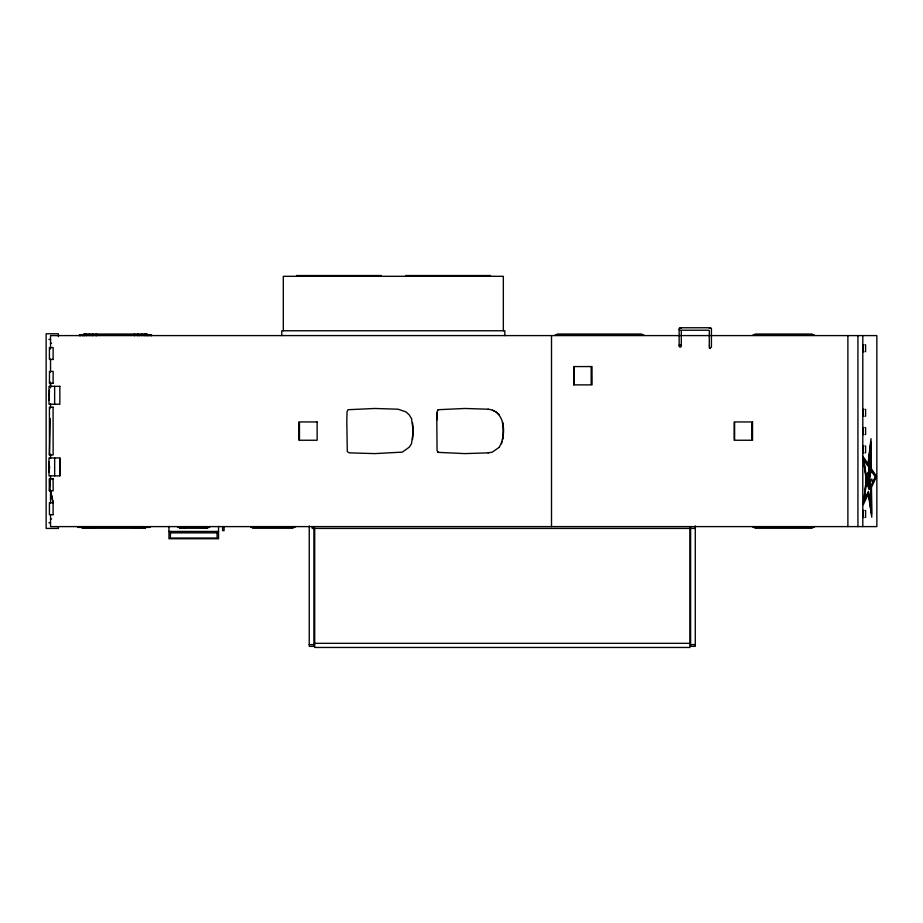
<?xml version="1.0" encoding="UTF-8"?>
<svg xmlns="http://www.w3.org/2000/svg" width="923" height="923" viewBox="0 0 923 923"><rect width="100%" height="100%" fill="white"/><g stroke="black" fill="none" stroke-linecap="round" stroke-linejoin="round"><path stroke-width="1.38" d="M49.023 472.034L49.023 461.8M49.023 400.409L49.427 397.848M49.473 466.923L49.473 468.238L49.427 465.596M50.534 386.333L50.534 383.345M54.665 475.876L54.665 457.958M59.845 475.876L59.845 457.958L49.023 457.958L49.023 475.876L59.845 475.876L59.845 457.958M53.096 407.228L53.142 454.981L49.427 454.981L50.292 418.465M436.879 419.977L437.052 413.077M53.096 478.852L53.142 490.794L49.427 490.794L50.304 481.506M411.543 418.638L409.27 414.923L406.051 411.946L398.113 409.212L374.819 408.474L348.04 409.708L347.048 411.693L346.806 421.361L347.302 451.624L349.275 452.858L374.819 453.608L402.336 452.12L409.304 447.159L411.508 443.686L413.239 431.041L411.508 418.638M499.285 447.159C506.462 435.218 505.735 411.07 488.129 409.212M501.547 443.686L502.043 441.575M499.447 447.136L492.34 452.12L488.129 452.858M438.194 409.708L437.052 411.693L436.81 421.361L437.052 450.632L438.079 452.362L437.64 451.82M679.143 345.225L680.228 344.591L681.301 345.271M711.425 345.537L711.425 328.38L710.352 327.757L680.228 327.757L679.143 328.38L679.143 346.552L680.228 347.233L681.301 346.587L681.301 330.93M709.279 328.38L710.352 327.757M438.044 409.708L464.823 408.474L488.279 409.212M488.279 452.858L464.823 453.608L438.044 452.362M50.534 478.852L49.519 478.852L49.519 490.794L50.534 490.794L53.142 502.735L53.096 514.676M296.548 275.539L381.314 275.539M405.762 275.539L490.528 275.539M708.922 330.238L680.228 330.238L679.143 329.615M557.077 334.045L641.843 334.045M754.956 334.045L812.263 334.045M555.092 334.818L643.827 334.818M752.972 334.818L814.248 334.818M48.884 339.399L50.534 339.399M50.534 343.206L51.584 343.206M864.032 344.741L863.247 344.741L863.247 351.755L864.032 351.755M53.142 359.462L49.427 359.462L49.427 347.533L53.142 347.533L53.096 359.462M574.118 367.181L574.118 384.268M591.17 367.181L591.17 384.268M53.142 383.345L49.427 383.345L49.519 371.404L53.142 371.404L53.096 383.345M573.725 384.879L592.07 384.879L592.001 366.569L573.725 366.569L573.794 384.879M49.427 390.164L49.427 392.725M49.023 393.959L49.023 396.613M53.142 407.228L49.427 407.228L49.427 454.981M864.043 409.293L863.259 409.293L863.259 416.308L864.043 416.308M734.604 422.561L734.604 439.636M864.043 427.591L863.259 427.591L863.259 434.606L864.043 434.606M864.043 445.901L863.259 445.901L863.259 452.905L864.043 452.905M53.142 478.852L49.427 478.852L49.519 490.794M864.043 510.454L863.259 510.454L863.259 517.457L864.043 517.457M53.142 514.676L49.427 514.676L49.427 502.735L53.142 502.735L50.58 490.794M50.534 519.003L51.584 519.003M48.884 522.81L50.534 522.81M250.641 527.391L295.025 527.391M752.972 527.391L814.248 527.391M252.625 528.164L293.041 528.164M754.956 528.164L812.263 528.164M168.944 531.44L218.543 531.44M170.42 532.859L217.067 532.859M314.697 643.331L689.885 643.331M309.24 644.623L313.889 644.623M690.623 644.623L695.273 644.623M492.49 410.204L494.97 411.358M709.279 347.983L710.352 348.559M680.228 327.757L681.301 328.38M496.216 411.946L499.447 414.935M865.589 344.741L865.589 351.755M865.601 409.293L865.601 416.308M865.601 427.591L865.601 434.606M865.601 445.901L865.601 452.905M865.601 510.454L865.601 517.457M862.797 335.591L862.797 526.606M857.929 335.591L857.929 526.606M847.891 335.591L847.891 526.606M751.853 422.561L751.853 439.636M711.425 345.848L711.425 347.163L710.352 347.809L709.279 347.129L709.279 345.802M709.279 330.93L709.279 345.537M695.273 525.937L695.273 646.365L690.623 646.365L690.623 527.368M694.696 526.606L694.696 528.418L312.216 528.418L312.216 526.606M689.885 528.048L689.885 647.461L314.697 647.461L314.697 528.048M551.504 335.591L551.504 526.606M504.846 335.591L504.846 330.769L281.792 330.769L281.792 335.591M503.335 330.769L503.335 276.312L283.303 276.312L283.303 330.769M313.889 527.368L313.889 646.365L309.24 646.365L309.24 525.937M299.467 422.561L299.467 439.636M224.07 526.479L224.07 530.667L222.593 530.667L222.593 526.56M218.543 526.398L218.543 538.744L168.944 538.744L168.944 526.398M217.067 531.498L217.067 538.028L170.42 538.028L170.42 531.498M209.613 526.606L209.613 527.391L177.62 527.391L177.62 526.606M209.117 526.606L209.117 527.391M208.125 526.606L208.125 527.391M207.629 526.606L207.629 528.164L179.604 528.164L179.604 526.606M207.225 526.606L207.237 528.164M206.498 526.606L206.498 528.164M206.394 526.606L206.394 527.391M205.218 526.606L205.218 528.164M204.41 526.606L204.41 527.391M203.833 526.606L203.833 528.164L203.741 527.391M202.091 526.606L202.068 528.164M185.165 526.606L185.177 528.164M185.062 526.606L185.062 527.391M183.4 526.606L183.4 528.164M182.835 526.606L182.835 527.391M182.016 526.606L182.016 528.164M180.735 526.606L180.735 528.164M179.997 526.606L179.997 528.164M179.108 526.606L179.108 527.391M178.116 526.606L178.116 527.391M151.557 335.591L151.557 334.818L79.366 334.818L79.366 335.591M151.337 334.818L151.337 335.591M150.461 334.818L150.461 335.591M150.195 334.818L150.195 335.591M149.988 526.606L149.988 527.391L77.797 527.391L77.797 526.606M149.78 526.606L149.78 527.391M148.891 526.606L148.891 527.391M148.638 526.606L148.638 527.391M148.245 334.818L148.245 335.591M147.945 334.818L147.945 335.591M147.092 335.591L147.092 334.045L83.831 334.045L83.831 335.591M146.872 334.045L146.872 335.591M146.688 526.606L146.688 527.391M146.388 526.606L146.388 527.391M146.192 334.045L146.192 334.818M145.972 334.045L145.972 335.591M145.522 526.606L145.522 528.164L82.262 528.164L82.262 526.606M145.315 527.391L145.315 528.164M144.646 334.045L144.646 334.818M144.657 526.606L144.657 528.164M144.38 527.391L144.38 528.164M144.288 334.045L144.288 335.591M144.023 334.818L144.023 335.591M143.007 526.606L143.007 528.164M142.811 528.164L142.8 526.606M141.692 334.045L141.692 334.818M141.404 334.045L141.404 335.591M140.134 526.606L140.134 528.164M139.835 527.391L139.835 528.164M139.558 334.818L139.558 335.591M138.381 334.045L138.381 334.818M138.288 334.045L138.288 335.591M138.346 526.606L138.346 527.391M137.654 334.045L137.654 335.591M137.042 526.606L137.042 528.164M136.5 527.391L136.5 528.164M136.385 526.606L136.385 528.164M134.62 334.045L134.527 335.591M134.308 334.045L134.308 335.591M133.385 526.606L133.385 527.391M133.12 526.606L133.12 528.164M132.981 526.606L132.981 528.164M132.739 527.391L132.739 528.164M96.615 334.045L96.615 334.818M96.373 334.045L96.373 335.591M96.234 334.045L96.234 335.591M95.969 334.818L95.969 335.591M95.161 526.606L95.161 528.164M95.046 526.606L95.046 528.164M94.827 526.606L94.734 528.164M92.854 334.045L92.969 335.591M92.312 334.045L92.312 335.591M91.7 526.606L91.7 528.164M91.019 334.818L91.019 335.591M91.065 526.606L90.973 528.164M89.796 526.606L89.796 527.391M89.531 334.045L89.531 334.818M89.219 334.045L89.219 335.591M87.962 526.606L87.962 528.164M87.662 527.391L87.662 528.164M86.554 334.045L86.566 335.591M86.347 334.045L86.347 335.591M85.331 526.606L85.331 527.391M84.974 334.045L84.974 334.818M85.066 526.606L85.066 528.164M84.708 334.045L84.708 335.591M84.708 527.391L84.708 528.164M84.039 334.045L84.039 335.591M83.393 526.606L83.393 528.164M83.162 527.391L83.162 528.164M82.966 334.818L82.966 335.591M82.678 334.818L82.678 335.591M82.482 526.606L82.482 528.164M81.409 526.606L81.409 527.391M81.109 526.606L81.109 527.391M80.716 334.818L80.716 335.591M80.463 334.818L80.463 335.591M79.586 334.818L79.586 335.591M79.159 526.606L79.159 527.391M78.893 526.606L78.893 527.391M78.017 526.606L78.017 527.391M58.391 336.653L58.391 333.768L46.15 333.768L46.15 528.429L58.391 528.429L58.391 526.606M54.642 386.333L54.642 404.239M50.534 348.963L50.534 335.591L876.85 335.591L876.85 526.606L50.534 526.606L50.534 514.676M50.534 359.047L50.534 372.027M50.534 382.11L50.534 387.868M50.534 403.72L50.534 408.047M50.534 454.151L50.534 458.477M50.534 475.772L50.534 480.098M50.534 490.182L50.534 503.15M502.539 422.607A56.776 56.753 90 0 1 502.885 425.353M502.885 436.717A56.776 56.753 90 0 1 502.539 439.475M502.504 422.607A56.776 56.753 90 0 1 502.504 439.475M413.135 429.507A56.776 56.753 90 0 1 413.135 432.575M412.5 422.607A56.776 56.753 90 0 1 412.5 439.475M867.147 476.418L867.608 484.563L870.458 469.426L867.735 481.644L867.574 480.295A3.946 0.715 -90 0 1 867.77 475.622A3.946 0.715 -90 0 1 868.635 475.495L869.293 461.5L868.785 473.199L868.035 472.414A6.357 1.154 -90 0 0 867.147 476.418M870.02 483.837L869.951 485.452A6.357 1.154 -90 0 1 869.062 489.455L867.712 485.313L870.77 471.572L868.462 486.375A3.946 0.715 -90 0 0 869.328 486.236A3.946 0.715 -90 0 0 869.535 481.575L869.847 479.822L871.866 479.049L872.143 480.895L869.962 481.264L870.02 483.837M866.224 479.499L863.282 504.708L868.335 493.897L871.762 517.203L871.474 487.217L876.538 476.406L871.289 468.688L871 438.702L868.047 463.911L862.797 456.193L866.224 479.499M866.466 479.429L863.766 502.539L868.405 492.628L871.543 513.984L871.266 486.502L875.915 476.591L871.104 469.519L870.839 442.036L868.128 465.146L863.328 458.062L866.466 479.429M866.709 479.349L864.251 500.335L868.462 491.336L871.312 510.731L871.07 485.775L875.281 476.787L870.92 470.361L870.677 445.405L868.22 466.392L863.859 459.966L866.709 479.349M59.845 386.333L49.023 386.333L49.023 404.239L59.845 404.239L59.845 386.333M317.154 421.949L298.821 421.949L298.867 440.248L317.154 440.248L317.12 421.949M752.533 421.949L734.189 421.949L734.189 440.248L752.533 440.248L752.533 421.949"/></g></svg>
